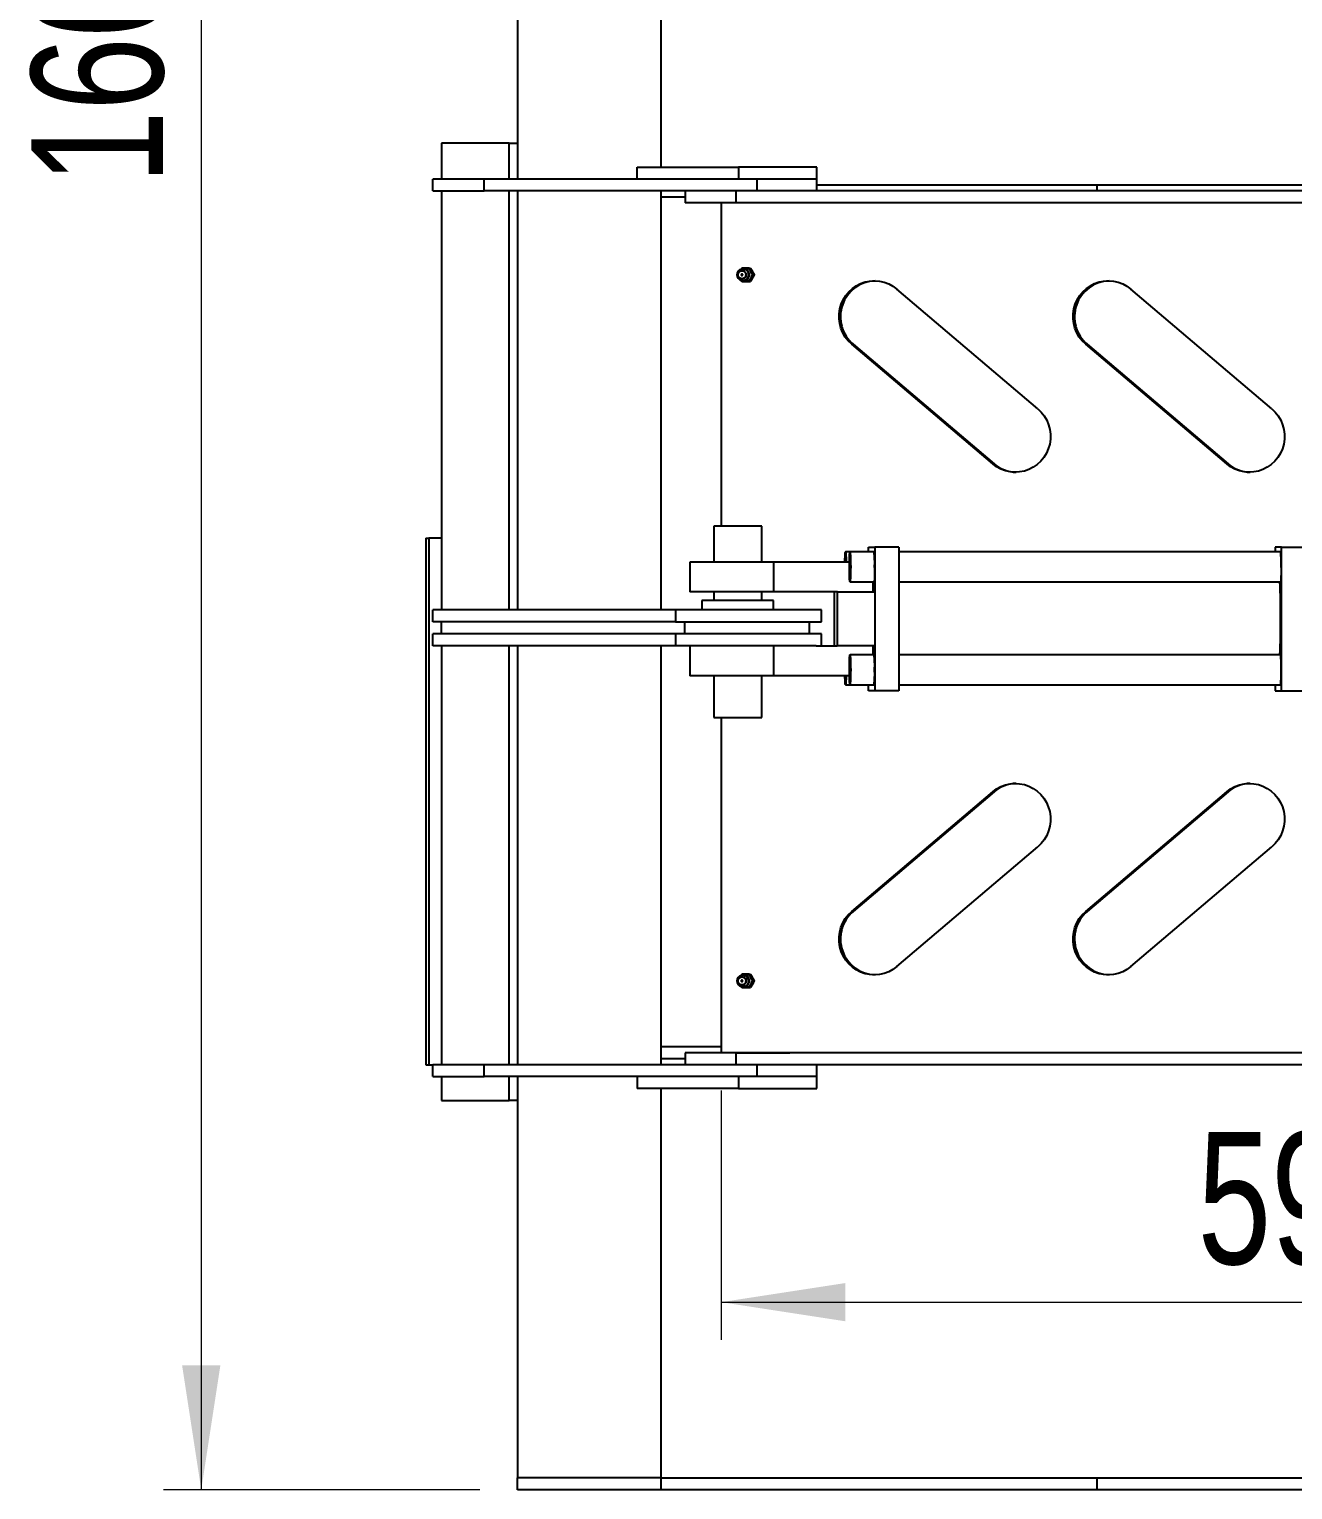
# Model space of a CAD drawing. Header units: millimetres. Extents: x 15 to 205, y 5 to 292.
# Drawn here: x 82.47 to 115.99, y 181.99 to 220.74 of the extents above; entities that cross this region are included whole.
import ezdxf

# ---------------------------------------------------------------- set-up
doc = ezdxf.new("R2010")
doc.units = ezdxf.units.MM
doc.styles.add('SLDTEXTSTYLE0', font='TXT', dxfattribs={"width": 0.75})
doc.dimstyles.new('SLDDIMSTYLE1', dxfattribs={"dimtxt": 3.5, "dimasz": 3.302, "dimexe": 0, "dimexo": 0.0625, "dimgap": 0.875, "dimtad": 1, "dimdec": 0, "dimlfac": 20, "dimrnd": 1e-09, "dimzin": 12, "dimdsep": 46, "dimtxsty": 'SLDTEXTSTYLE0', "dimsah": 1, "dimcen": 0.09, "dimadec": 0, "dimazin": 3, "dimtfac": 1, "dimtdec": 0, "dimtofl": 0, "dimtmove": 0, "dimatfit": 3, "dimfxl": 0, "dimfrac": 2, "dimtolj": 1, "dimtzin": 12, "dimarcsym": 0})
doc.dimstyles.new('SLDDIMSTYLE2', dxfattribs={"dimtxt": 3.5, "dimasz": 3.302, "dimexe": 0, "dimexo": 0.0625, "dimgap": 0.875, "dimtad": 1, "dimdec": 0, "dimlfac": 20, "dimrnd": 1e-09, "dimzin": 12, "dimdsep": 46, "dimtxsty": 'SLDTEXTSTYLE0', "dimsah": 1, "dimcen": 0.09, "dimadec": 0, "dimazin": 3, "dimtfac": 1, "dimtdec": 0, "dimtmove": 0, "dimatfit": 0, "dimfxl": 0, "dimfrac": 2, "dimtolj": 1, "dimtzin": 12, "dimarcsym": 0})

# ---------------------------------------------------------------- blocks, each defined once
blk = doc.blocks.new('_D_1')
at = {"color": 7, "linetype": 'Continuous', "lineweight": 18}
for p, q in [((94.421, 262.319), (86.029, 262.319)), ((87.029, 262.319), (87.029, 181.992)), ((94.421, 181.992), (86.029, 181.992))]:
    blk.add_line(p, q, dxfattribs=at)
for points in [[(87.029, 262.319), (86.521, 259.017), (87.537, 259.017)], [(87.029, 181.992), (87.537, 185.294), (86.521, 185.294)]]:
    blk.add_solid(points, dxfattribs=at)
at = {"color": 7, "linetype": 'Continuous', "lineweight": 18, "insert": (82.517, 216.626), "char_height": 3.5, "attachment_point": 1, "rotation": 90, "style": 'SLDTEXTSTYLE0'}
blk.add_mtext('1607', dxfattribs=at)
blk = doc.blocks.new('_D_2')
at = {"color": 7, "linetype": 'Continuous', "lineweight": 18}
for p, q in [((100.818, 192.587), (100.818, 185.969)), ((130.586, 191.952), (130.586, 185.969)), ((100.818, 186.969), (130.586, 186.969))]:
    blk.add_line(p, q, dxfattribs=at)
for points in [[(100.818, 186.969), (104.12, 186.461), (104.12, 187.477)], [(130.586, 186.969), (127.284, 187.477), (127.284, 186.461)]]:
    blk.add_solid(points, dxfattribs=at)
at = {"color": 7, "linetype": 'Continuous', "lineweight": 18, "insert": (113.461, 191.48), "char_height": 3.5, "attachment_point": 1, "rotation": 360, "style": 'SLDTEXTSTYLE0'}
blk.add_mtext('595', dxfattribs=at)
blk = doc.blocks.new('_D_5')
at = {"color": 7, "linetype": 'Continuous', "lineweight": 18}
for p, q in [((103.132, 216.129), (150.043, 216.129)), ((149.043, 216.129), (149.043, 193.587)), ((103.132, 193.587), (150.043, 193.587))]:
    blk.add_line(p, q, dxfattribs=at)
for points in [[(149.043, 216.129), (148.535, 212.827), (149.551, 212.827)], [(149.043, 193.587), (149.551, 196.889), (148.535, 196.889)]]:
    blk.add_solid(points, dxfattribs=at)
at = {"color": 7, "linetype": 'Continuous', "lineweight": 18, "insert": (144.531, 201.581), "char_height": 3.5, "attachment_point": 1, "rotation": 90, "style": 'SLDTEXTSTYLE0'}
blk.add_mtext('451', dxfattribs=at)

msp = doc.modelspace()

# ---------------------------------------------------------------- linework, layer by layer
at = {"color": 7, "linetype": 'Continuous', "lineweight": 25}
for p, q in [((95.4209252, 227.241772), (95.4209252, 216.7642708)), ((99.2309252, 217.0817699), (99.2309252, 226.92427)), ((93.4003676, 217.7167709), (93.4003676, 216.7642708)), ((95.1964187, 217.7167709), (93.4003676, 217.7167709)), ((95.1964187, 216.7642708), (95.1964187, 217.7167709)), ((95.1964187, 217.7167709), (95.4209252, 217.7167709)), ((98.5959253, 216.7642708), (98.5959253, 217.0817699)), ((98.5959253, 217.0817699), (101.2790503, 217.0817699)), ((101.2790503, 217.0817699), (101.2790503, 216.7642708)), ((103.358425, 217.0817699), (101.2790503, 217.0817699)), ((103.358425, 216.7642708), (103.358425, 217.0817699)), ((93.1758611, 216.4467718), (93.1758611, 216.7642708)), ((94.5351224, 216.7642708), (93.1758611, 216.7642708)), ((94.5351224, 216.4467718), (94.5351224, 216.7642708)), ((101.7709254, 216.7642708), (94.5351224, 216.7642708)), ((101.7709254, 216.7642708), (101.7709254, 216.4467718)), ((103.358425, 216.7642708), (101.7709254, 216.7642708)), ((103.358425, 216.4467718), (103.358425, 216.7642708)), ((110.7876925, 216.5991719), (103.358425, 216.5991719)), ((130.0583406, 216.5991719), (110.7876925, 216.5991719)), ((93.1758611, 216.4467718), (94.5351224, 216.4467718)), ((93.4003676, 216.4467718), (93.4003676, 205.3342711)), ((100.7178968, 216.4467718), (94.5351224, 216.4467718)), ((95.1964187, 205.3342711), (95.1964187, 216.4467718)), ((95.4209252, 216.4467718), (95.4209252, 205.3342711)), ((99.2309252, 205.3342711), (99.2309252, 216.4467718)), ((99.8659251, 216.2816699), (99.2309252, 216.2816699)), ((99.8659251, 216.4467718), (99.8659251, 216.1292698)), ((101.2069261, 216.4467718), (100.7178968, 216.4467718)), ((101.2069261, 216.4467718), (101.2069261, 216.1292698)), ((101.2069261, 216.1292698), (99.8659251, 216.1292698)), ((100.8184253, 216.1292698), (100.8184253, 207.5567718)), ((101.3742211, 214.3992718), (101.3621213, 214.3792446)), ((101.5684655, 214.3992718), (101.6011944, 214.3992718)), ((101.2971008, 214.1033347), (101.3265001, 214.0842463)), ((101.3621157, 214.0693064), (101.3742211, 214.0492703)), ((101.5684655, 214.0492703), (101.6011944, 214.0492703)), ((101.6147031, 214.1403462), (101.6127182, 214.13677)), ((101.6560486, 214.1403462), (101.6540649, 214.1367729)), ((101.6655879, 214.2242725), (101.6983172, 214.2242725)), ((109.2223121, 210.6697525), (105.4823129, 213.8447519)), ((115.430711, 210.6697525), (111.6907118, 213.8447519)), ((108.0251677, 209.2062916), (104.2851677, 212.381291)), ((104.2851677, 212.381291), (104.3263635, 212.381291)), ((104.3263635, 212.381291), (108.0663635, 209.2062916)), ((114.2335667, 209.2062916), (110.4935674, 212.381291)), ((110.5347632, 212.381291), (110.4935674, 212.381291)), ((110.5347632, 212.381291), (114.2747624, 209.2062916)), ((108.0663635, 209.2062916), (108.0251677, 209.2062916)), ((114.2335667, 209.2062916), (114.2747624, 209.2062916)), ((100.6279251, 207.5567718), (100.6279251, 206.6042717)), ((101.897925, 207.5567718), (100.6279251, 207.5567718)), ((101.897925, 206.6042717), (101.897925, 207.5567718)), ((92.9830956, 207.2392713), (92.9830956, 193.269271)), ((92.9830956, 207.2392713), (93.0624707, 207.2392713)), ((93.0624707, 207.2392713), (93.0624707, 193.269271)), ((93.4003676, 207.2392713), (93.0624707, 207.2392713)), ((104.7324455, 206.8741466), (104.7324455, 207.0011463)), ((104.7324455, 207.0011463), (104.8986359, 207.0011463)), ((104.8986359, 207.0011463), (104.8986359, 205.8105211)), ((105.5330312, 207.0011463), (104.8986359, 207.0011463)), ((105.5330312, 207.0011463), (105.5330312, 203.1911458)), ((115.5171706, 207.0011463), (115.5171706, 206.8741466)), ((115.6833617, 207.0011463), (115.5171706, 207.0011463)), ((115.6833617, 203.1911458), (115.6833617, 207.0011463)), ((115.6833617, 207.0011463), (116.3177563, 207.0011463)), ((99.9929251, 206.6042717), (99.9929251, 205.8105211)), ((102.2223866, 206.6042717), (99.9929251, 206.6042717)), ((102.2223866, 205.8105211), (102.2223866, 206.6042717)), ((104.2236028, 206.6042717), (102.2223866, 206.6042717)), ((104.2400038, 206.8741466), (104.1209011, 206.8741466)), ((104.8743999, 206.8741466), (104.2400038, 206.8741466)), ((115.659125, 206.8741466), (105.5330312, 206.8741466)), ((102.2223866, 205.8105211), (99.9929251, 205.8105211)), ((100.6279251, 205.8105211), (100.6279251, 205.5819209)), ((101.897925, 205.5819209), (101.897925, 205.8105211)), ((103.9020321, 205.8105211), (102.2223866, 205.8105211)), ((103.8154749, 205.8105211), (103.8154749, 204.381771)), ((103.9124189, 205.8105211), (103.9020321, 205.8105211)), ((103.9124189, 204.381771), (103.9124189, 205.8105211)), ((103.9124189, 205.8105211), (104.8986359, 205.8105211)), ((104.2400038, 206.0803961), (104.8811844, 206.0803961)), ((104.8536262, 205.8105211), (104.8536262, 206.0803961)), ((104.8986359, 205.8105211), (104.8986359, 204.381771)), ((105.5330312, 206.0803961), (115.6659095, 206.0803961)), ((100.3082687, 205.5819209), (100.3082687, 205.3342711)), ((102.2132686, 205.5819209), (100.3082687, 205.5819209)), ((102.2132686, 205.3342711), (102.2132686, 205.5819209)), ((93.1758611, 205.0167705), (93.1758611, 205.3342711)), ((99.60829, 205.3342711), (93.1758611, 205.3342711)), ((99.60829, 205.0167705), (93.1758611, 205.0167705)), ((93.4003676, 204.6992715), (93.4003676, 205.0167705)), ((99.60829, 205.3342711), (99.60829, 205.0167705)), ((103.4854254, 205.3342711), (99.60829, 205.3342711)), ((99.60829, 205.0167705), (103.4854254, 205.0167705)), ((99.8446664, 205.0167705), (99.8446664, 204.6992715)), ((103.1679249, 204.6992715), (103.1679249, 205.0167705)), ((103.4854254, 205.0167705), (103.4854254, 205.3342711)), ((93.1758611, 204.381771), (93.1758611, 204.6992715)), ((99.60829, 204.6992715), (93.1758611, 204.6992715)), ((99.60829, 204.6992715), (99.60829, 204.381771)), ((103.4854254, 204.6992715), (99.60829, 204.6992715)), ((103.4854254, 204.381771), (103.4854254, 204.6992715)), ((99.60829, 204.381771), (93.1758611, 204.381771)), ((93.4003676, 204.381771), (93.4003676, 193.269271)), ((95.1964187, 193.269271), (95.1964187, 204.381771)), ((95.4209252, 204.381771), (95.4209252, 193.269271)), ((99.2309252, 193.269271), (99.2309252, 204.381771)), ((103.3428749, 204.381771), (99.60829, 204.381771)), ((99.9929251, 204.381771), (99.9929251, 203.5880219)), ((102.2223866, 203.5880219), (102.2223866, 204.381771)), ((103.3428749, 204.381771), (103.9020321, 204.381771)), ((103.9124189, 204.381771), (103.9020321, 204.381771)), ((104.8986359, 204.381771), (103.9124189, 204.381771)), ((104.8536262, 204.1436459), (104.8536262, 204.381771)), ((104.8986359, 204.381771), (104.8986359, 203.1911458)), ((104.8743999, 204.1436459), (104.2400038, 204.1436459)), ((115.659125, 204.1436459), (105.5330312, 204.1436459)), ((102.2223866, 203.5880219), (99.9929251, 203.5880219)), ((100.6279251, 203.5880219), (100.6279251, 202.4767708)), ((101.897925, 202.4767708), (101.897925, 203.5880219)), ((104.2241378, 203.5880219), (102.2223866, 203.5880219)), ((104.1209011, 203.3498968), (104.2400038, 203.3498968)), ((104.2400038, 203.3498968), (104.8743999, 203.3498968)), ((104.7324455, 203.1911458), (104.7324455, 203.3498968)), ((104.8986359, 203.1911458), (104.7324455, 203.1911458)), ((105.5330312, 203.1911458), (104.8986359, 203.1911458)), ((105.5330312, 203.3498968), (115.659125, 203.3498968)), ((115.5171706, 203.3498968), (115.5171706, 203.1911458)), ((115.5171706, 203.1911458), (115.6833617, 203.1911458)), ((115.6833617, 203.1911458), (116.3177563, 203.1911458)), ((100.6279251, 202.4767708), (101.897925, 202.4767708)), ((100.8184253, 202.4767708), (100.8184253, 193.5867708)), ((104.2851677, 197.3347526), (108.0251677, 200.5097519)), ((108.0663635, 200.5097519), (104.3263635, 197.3347526)), ((108.0251677, 200.5097519), (108.0663635, 200.5097519)), ((110.4935674, 197.3347526), (114.2335667, 200.5097519)), ((114.2747624, 200.5097519), (110.5347632, 197.3347526)), ((114.2335667, 200.5097519), (114.2747624, 200.5097519)), ((105.4823129, 195.8712901), (109.2223121, 199.046291)), ((111.6907118, 195.8712901), (115.430711, 199.046291)), ((104.3263635, 197.3347526), (104.2851677, 197.3347526)), ((110.4935674, 197.3347526), (110.5347632, 197.3347526)), ((101.2971008, 195.3708346), (101.3265001, 195.3517463)), ((101.3621161, 195.3368049), (101.3742211, 195.3167717)), ((101.3742211, 195.6667717), (101.3621213, 195.646746)), ((101.5684655, 195.6667717), (101.6011944, 195.6667717)), ((101.5684655, 195.3167717), (101.6011944, 195.3167717)), ((101.6147031, 195.4078476), (101.6127186, 195.4042714)), ((101.6560486, 195.4078476), (101.6540649, 195.4042729)), ((101.6655879, 195.491771), (101.6983172, 195.491771)), ((100.8184253, 193.7391709), (99.2309252, 193.7391709)), ((99.8659251, 193.4216711), (99.2309252, 193.4216711)), ((99.8659251, 193.5867708), (99.8659251, 193.269271)), ((101.2069261, 193.5867708), (99.8659251, 193.5867708)), ((101.2069261, 193.5867708), (101.2069261, 193.269271)), ((101.2141312, 193.5867708), (101.7709254, 193.5867708)), ((101.7709254, 193.5867708), (102.6473185, 193.5867708)), ((92.9830956, 193.269271), (93.0624707, 193.269271)), ((93.0624707, 193.269271), (93.1758611, 193.269271)), ((93.1758611, 192.9517712), (93.1758611, 193.269271)), ((94.5351224, 193.269271), (93.1758611, 193.269271)), ((94.5351224, 192.9517712), (94.5351224, 193.269271)), ((100.7178968, 193.269271), (94.5351224, 193.269271)), ((101.2069261, 193.269271), (100.7178968, 193.269271)), ((101.7709254, 193.269271), (101.7709254, 192.9517712)), ((103.358425, 192.9517712), (103.358425, 193.269271)), ((93.1758611, 192.9517712), (94.5351224, 192.9517712)), ((93.4003676, 192.9517712), (93.4003676, 192.3167709)), ((101.7709254, 192.9517712), (94.5351224, 192.9517712)), ((95.1964187, 192.3167709), (95.1964187, 192.9517712)), ((95.4209252, 192.9517712), (95.4209252, 182.3091711)), ((98.5959253, 192.9517712), (98.5959253, 192.6342714)), ((101.2790503, 192.6342714), (98.5959253, 192.6342714)), ((99.2309252, 182.3091711), (99.2309252, 192.6342714)), ((101.2790503, 192.9517712), (101.2790503, 192.6342714)), ((101.2790503, 192.6342714), (103.358425, 192.6342714)), ((103.358425, 192.9517712), (101.7709254, 192.9517712)), ((103.358425, 192.6342714), (103.358425, 192.9517712)), ((93.4003676, 192.3167709), (95.1964187, 192.3167709)), ((95.4209252, 192.3167709), (95.1964187, 192.3167709)), ((95.4209252, 181.9916711), (95.4209252, 182.3091711)), ((99.2309252, 182.3091711), (95.4209252, 182.3091711)), ((99.2309252, 181.9916711), (99.2309252, 182.3091711)), ((99.2309252, 182.3091711), (110.7876865, 182.3091711)), ((110.7876865, 182.3091711), (110.7876865, 181.9916711)), ((110.7876865, 182.3091711), (134.759198, 182.3091711)), ((99.2309252, 181.9916711), (95.4209252, 181.9916711)), ((110.7876865, 181.9916711), (99.2309252, 181.9916711)), ((134.759198, 181.9916711), (110.7876865, 181.9916711))]:
    msp.add_line(p, q, dxfattribs=at)
at = {"color": 8, "linetype": 'Continuous', "lineweight": 25}
msp.add_line((110.7876925, 216.5991719), (110.7876925, 216.4467718), dxfattribs=at)
at = {"color": 7, "linetype": 'Continuous', "lineweight": 25, "flags": 128}
for points in [[(101.5508903, 214.2242725), (101.5416323, 214.1696479), (101.5149737, 214.1216125), (101.4741304, 214.08596), (101.4240289, 214.0669908), (101.3707118, 214.0669908), (101.3206104, 214.08596), (101.2797674, 214.1216125), (101.2531089, 214.1696479), (101.2438504, 214.2242725), (101.2531089, 214.2788942), (101.2797674, 214.3269296), (101.3206104, 214.3625821), (101.3707118, 214.3815513), (101.4240289, 214.3815513), (101.4741304, 214.3625821), (101.5149737, 214.3269296), (101.5416323, 214.2788942), (101.5508903, 214.2242725)], [(101.4720587, 214.1689773), (101.4443117, 214.1344513), (101.4059769, 214.1136016), (101.3628898, 214.1095992), (101.3216103, 214.1230549), (101.2884228, 214.1519185), (101.26838, 214.1917999), (101.2645329, 214.2366226), (101.2774674, 214.2795648), (101.3052142, 214.3140908), (101.3435493, 214.3349405), (101.3866363, 214.3389429), (101.4279159, 214.3254872), (101.4611034, 214.2966236), (101.4811462, 214.2567422), (101.4849933, 214.2119195), (101.4720587, 214.1689773)], [(104.2851677, 212.381291), (104.1929363, 212.471136), (104.1135727, 212.5729408), (104.0485567, 212.6848038), (103.9990982, 212.8046449), (103.966119, 212.9302319), (103.9502329, 213.0592223), (103.9517364, 213.1892141), (103.970602, 213.3177872), (104.0064765, 213.4425457), (104.0586939, 213.5611679), (104.1262796, 213.6714395), (104.207976, 213.77131), (104.3022601, 213.8589169), (104.4073759, 213.93263), (104.521366, 213.9910753), (104.6421064, 214.0331652), (104.7673477, 214.0581127), (104.8947571, 214.065456), (105.0219616, 214.055055), (105.1465912, 214.0271093), (105.2663243, 213.9821317), (105.3789309, 213.9209684), (105.4823129, 213.8447519)], [(110.4935674, 212.381291), (110.4013352, 212.471136), (110.3219716, 212.5729408), (110.2569564, 212.6848038), (110.2074979, 212.8046449), (110.1745187, 212.9302319), (110.1586325, 213.0592223), (110.1601361, 213.1892141), (110.1790009, 213.3177872), (110.2148755, 213.4425457), (110.2670936, 213.5611679), (110.3346793, 213.6714395), (110.4163749, 213.77131), (110.5106591, 213.8589169), (110.6157748, 213.93263), (110.7297657, 213.9910753), (110.8505054, 214.0331652), (110.9757466, 214.0581127), (111.103156, 214.065456), (111.2303613, 214.055055), (111.3549901, 214.0271093), (111.474724, 213.9821317), (111.5873305, 213.9209684), (111.6907118, 213.8447519)], [(109.2223121, 210.6697525), (109.3145443, 210.5799045), (109.3939064, 210.4781027), (109.4589232, 210.3662367), (109.5083816, 210.2463956), (109.5413609, 210.1208116), (109.557247, 209.9918212), (109.5557435, 209.8618265), (109.5368786, 209.7332533), (109.5010026, 209.6084948), (109.4487859, 209.4898756), (109.3812002, 209.3796011), (109.2995046, 209.2797305), (109.2052205, 209.1921236), (109.1001032, 209.1184105), (108.9861138, 209.0599652), (108.8653742, 209.0178784), (108.7401314, 208.9929308), (108.612722, 208.9855875), (108.4855182, 208.9959856), (108.3608894, 209.0239342), (108.2411556, 209.0689089), (108.128549, 209.1300752), (108.0251677, 209.2062916)], [(115.430711, 210.6697525), (115.5229433, 210.5799045), (115.6023069, 210.4781027), (115.6673221, 210.3662367), (115.7167806, 210.2463956), (115.7497598, 210.1208116), (115.7656459, 209.9918212), (115.7641424, 209.8618265), (115.7452775, 209.7332533), (115.709403, 209.6084948), (115.6571849, 209.4898756), (115.5895991, 209.3796011), (115.5079035, 209.2797305), (115.4136194, 209.1921236), (115.3085036, 209.1184105), (115.1945127, 209.0599652), (115.0737731, 209.0178784), (114.9485318, 208.9929308), (114.8211224, 208.9855875), (114.6939172, 208.9959856), (114.5692883, 209.0239342), (114.4495545, 209.0689089), (114.3369479, 209.1300752), (114.2335667, 209.2062916)], [(104.1045001, 206.6042717), (104.1060677, 206.6818814), (104.1083334, 206.7502018), (104.1111863, 206.8057607), (104.1144936, 206.8459581), (104.1181004, 206.8689178), (104.1218383, 206.873564), (104.1255323, 206.8596806), (104.1290103, 206.8279143), (104.1321082, 206.7797537), (104.1346824, 206.717449), (104.1366128, 206.6439148), (104.137302, 206.6042717)], [(104.2573152, 206.4772706), (104.2569107, 206.391954), (104.2557156, 206.3106279), (104.2537852, 206.2370922), (104.251211, 206.1747875), (104.248113, 206.1266269), (104.2446351, 206.0948621), (104.2409411, 206.0809787), (104.2372031, 206.0856249), (104.2335963, 206.1085831), (104.230289, 206.148782), (104.2274362, 206.2043409), (104.2251705, 206.2726613), (104.2235984, 206.3505481), (104.2227937, 206.4343612), (104.2227937, 206.5201815), (104.2235984, 206.6039945), (104.2251705, 206.6818814), (104.2274362, 206.7502018), (104.230289, 206.8057607), (104.2335963, 206.8459581), (104.2372031, 206.8689178), (104.2409411, 206.873564), (104.2446351, 206.8596806), (104.248113, 206.8279143), (104.251211, 206.7797537), (104.2537852, 206.717449), (104.2557156, 206.6439148), (104.2569107, 206.5625872), (104.2573152, 206.4772706)], [(104.8916972, 206.4613964), (104.8914476, 206.3765149), (104.8904142, 206.2948029), (104.8886447, 206.2200184), (104.886221, 206.1555948), (104.8832542, 206.1044942), (104.8798805, 206.0690637), (104.8762551, 206.050932), (104.8725439, 206.050932), (104.8689185, 206.0690637), (104.8676146, 206.0803961)], [(115.6764223, 206.4613964), (115.6761734, 206.3765149), (115.6751393, 206.2948029), (115.6733705, 206.2200184), (115.6709476, 206.1555948), (115.6679793, 206.1044942), (115.6646056, 206.0690637), (115.6609802, 206.050932), (115.6572698, 206.050932), (115.6536443, 206.0690637), (115.6523405, 206.0803961)], [(104.2573152, 203.7467714), (104.2569107, 203.6614548), (104.2557156, 203.5801272), (104.2537852, 203.506593), (104.251211, 203.4442883), (104.248113, 203.3961277), (104.2446351, 203.3643629), (104.2409411, 203.350478), (104.2372031, 203.3551242), (104.2335963, 203.3780839), (104.230289, 203.4182827), (104.2274362, 203.4738402), (104.2251705, 203.5421606), (104.2235984, 203.6200489), (104.2227937, 203.703862), (104.2227937, 203.7896808), (104.2235984, 203.8734939), (104.2251705, 203.9513822), (104.2274362, 204.0197026), (104.230289, 204.07526), (104.2335963, 204.1154589), (104.2372031, 204.1384186), (104.2409411, 204.1430648), (104.2446351, 204.1291799), (104.248113, 204.0974151), (104.251211, 204.0492545), (104.2537852, 203.9869498), (104.2557156, 203.9134141), (104.2569107, 203.832088), (104.2573152, 203.7467714)], [(104.1367671, 203.5880219), (104.1366128, 203.5801272), (104.1346824, 203.506593), (104.1321082, 203.4442883), (104.1290103, 203.3961277), (104.1255323, 203.3643629), (104.1218383, 203.350478), (104.1181004, 203.3551242), (104.1144936, 203.3780839), (104.1111863, 203.4182827), (104.1083334, 203.4738402), (104.1060677, 203.5421606), (104.1050351, 203.5880219)], [(108.0251677, 200.5097519), (108.128549, 200.5859684), (108.2411556, 200.6471332), (108.3608894, 200.6921079), (108.4855182, 200.7200565), (108.612722, 200.7304545), (108.7401314, 200.7231127), (108.8653742, 200.6981637), (108.9861138, 200.6560754), (109.1001032, 200.59763), (109.2052205, 200.5239184), (109.2995046, 200.4363101), (109.3812002, 200.3364395), (109.4487859, 200.2261679), (109.5010026, 200.1075472), (109.5368786, 199.9827887), (109.5557435, 199.8542141), (109.557247, 199.7242223), (109.5413609, 199.5952319), (109.5083816, 199.4696464), (109.4589232, 199.3498053), (109.3939064, 199.2379408), (109.3145443, 199.1361375), (109.2223121, 199.046291)], [(114.2335667, 200.5097519), (114.3369479, 200.5859684), (114.4495545, 200.6471332), (114.5692883, 200.6921079), (114.6939172, 200.7200565), (114.8211224, 200.7304545), (114.9485318, 200.7231127), (115.0737731, 200.6981637), (115.1945127, 200.6560754), (115.3085036, 200.59763), (115.4136194, 200.5239184), (115.5079035, 200.4363101), (115.5895991, 200.3364395), (115.6571849, 200.2261679), (115.709403, 200.1075472), (115.7452775, 199.9827887), (115.7641424, 199.8542141), (115.7656459, 199.7242223), (115.7497598, 199.5952319), (115.7167806, 199.4696464), (115.6673221, 199.3498053), (115.6023069, 199.2379408), (115.5229433, 199.1361375), (115.430711, 199.046291)], [(105.4823129, 195.8712901), (105.3789309, 195.7950752), (105.2663243, 195.7339089), (105.1465912, 195.6889342), (105.0219616, 195.6609871), (104.8947571, 195.6505876), (104.7673477, 195.6579294), (104.6421064, 195.6828784), (104.521366, 195.7249667), (104.4073759, 195.783412), (104.3022601, 195.8571251), (104.207976, 195.944732), (104.1262796, 196.0446026), (104.0586939, 196.1548741), (104.0064765, 196.2734948), (103.970602, 196.3982548), (103.9517364, 196.526828), (103.9502329, 196.6568198), (103.966119, 196.7858102), (103.9990982, 196.9113972), (104.0485567, 197.0312383), (104.1135727, 197.1431013), (104.1929363, 197.244906), (104.2851677, 197.3347526)], [(111.6907118, 195.8712901), (111.5873305, 195.7950752), (111.474724, 195.7339089), (111.3549901, 195.6889342), (111.2303613, 195.6609871), (111.103156, 195.6505876), (110.9757466, 195.6579294), (110.8505054, 195.6828784), (110.7297657, 195.7249667), (110.6157748, 195.783412), (110.5106591, 195.8571251), (110.4163749, 195.944732), (110.3346793, 196.0446026), (110.2670936, 196.1548741), (110.2148755, 196.2734948), (110.1790009, 196.3982548), (110.1601361, 196.526828), (110.1586325, 196.6568198), (110.1745187, 196.7858102), (110.2074979, 196.9113972), (110.2569564, 197.0312383), (110.3219716, 197.1431013), (110.4013352, 197.244906), (110.4935674, 197.3347526)], [(101.5508903, 195.491771), (101.5416323, 195.4371478), (101.5149737, 195.3891139), (101.4741304, 195.3534614), (101.4240289, 195.3344907), (101.3707118, 195.3344907), (101.3206104, 195.3534614), (101.2797674, 195.3891139), (101.2531089, 195.4371478), (101.2438504, 195.491771), (101.2531089, 195.5463942), (101.2797674, 195.5944281), (101.3206104, 195.6300806), (101.3707118, 195.6490512), (101.4240289, 195.6490512), (101.4741304, 195.6300806), (101.5149737, 195.5944281), (101.5416323, 195.5463942), (101.5508903, 195.491771)], [(101.4720587, 195.4364758), (101.444312, 195.4019513), (101.4059769, 195.3811001), (101.3628898, 195.3770991), (101.3216103, 195.3905548), (101.2884228, 195.4194199), (101.26838, 195.4592999), (101.2645329, 195.5041226), (101.2774674, 195.5470662), (101.3052142, 195.5815907), (101.3435493, 195.6024419), (101.3866363, 195.6064429), (101.4279159, 195.5929871), (101.4611034, 195.5641221), (101.4811462, 195.5242421), (101.4849933, 195.4794194), (101.4720587, 195.4364758)]]:
    msp.add_lwpolyline(points, dxfattribs=at)
at = {"color": 7, "linetype": 'Continuous', "lineweight": 25}
for centre, radius, start, end in [((101.4671212, 214.2366739), 0.1625979, 90.03043608, 111.73282251), ((101.4657286, 214.2320686), 0.1672083, 28.46829227, 89.55241249), ((101.4542444, 214.224264), 0.1810294, 332.39260582, 28.90718313), ((101.4671626, 214.2121021), 0.1628319, 245.90639228, 269.95502721), ((101.4657288, 214.2164731), 0.1672079, 270.44750797, 331.53178728), ((104.9417238, 213.1112737), 0.9547477, 92.24416297, 229.86980291), ((111.1501229, 213.1112739), 0.9547474, 92.2441251, 229.86984077), ((108.6660686, 209.9103268), 0.9248307, 229.57526714, 268.65359142), ((114.8744685, 209.9103292), 0.9248332, 229.57532069, 268.65353787), ((102.6478414, 206.5740999), 2.2466844, 357.12458624, 7.67483374), ((113.4327177, 206.5741063), 2.2465337, 357.1242312, 7.67518878), ((91.4114394, 205.1659375), 24.2512491, 359.83511105, 2.16100367), ((89.8630006, 205.0496143), 25.7996294, 357.98761305, 0.10333768), ((102.8485251, 203.8564637), 2.0461286, 356.92691826, 8.06832871), ((113.6332941, 203.8564618), 2.0460854, 356.9269072, 8.06855449), ((102.8485353, 203.6370786), 2.0461185, 351.93164365, 3.07310938), ((113.6333043, 203.6370806), 2.0460753, 351.93141788, 3.07312044), ((108.6662506, 199.8052336), 0.9253164, 91.35697045, 130.4139131), ((114.8746495, 199.8052336), 0.9253164, 91.35697045, 130.4139131), ((104.9417245, 196.6047692), 0.9547486, 130.13020285, 267.75580014), ((111.1501235, 196.604769), 0.9547483, 130.13016499, 267.755838), ((101.4671471, 195.4795464), 0.1627747, 245.90339508, 269.96048564), ((101.467107, 195.5042668), 0.162505, 90.02547012, 111.74052746), ((101.4657294, 195.4995706), 0.1672062, 28.4672965, 89.55267624), ((101.4657325, 195.4839691), 0.1672024, 270.44627791, 331.53288799), ((101.4542429, 195.4917627), 0.1810309, 332.39272872, 28.9068112)]:
    msp.add_arc(centre, radius, start, end, dxfattribs=at)
for points, knots in [([(143.1153728, 216.4467718), (143.0110146, 216.4467718), (142.8059359, 216.4467718), (142.500137, 216.4467718), (142.2014863, 216.4467718), (141.9088774, 216.4467718), (141.6230725, 216.4467718), (141.343135, 216.4467718), (141.0682221, 216.4467718), (140.7956817, 216.4467718), (140.5085121, 216.4467718), (140.2050772, 216.4467718), (139.8827295, 216.4467718), (139.5583697, 216.4467718), (139.2305146, 216.4467718), (138.8976951, 216.4467718), (138.5489558, 216.4467718), (138.1812587, 216.4467718), (137.7907805, 216.4467718), (137.3869647, 216.4467718), (136.9678338, 216.4467718), (136.5314159, 216.4467718), (136.0757052, 216.4467718), (135.5836021, 216.4467718), (135.049221, 216.4467718), (134.4665728, 216.4467718), (133.8508092, 216.4467718), (133.1996516, 216.4467718), (132.5368349, 216.4467718), (131.8649433, 216.4467718), (131.1850639, 216.4467718), (130.4700803, 216.4467718), (129.7182157, 216.4467718), (128.9276764, 216.4467718), (128.0966463, 216.4467718), (127.2233017, 216.4467718), (126.290075, 216.4467718), (125.2936022, 216.4467718), (124.230493, 216.4467718), (123.1127722, 216.4467718), (121.9383584, 216.4467718), (120.7051737, 216.4467718), (119.4772286, 216.4467718), (118.2580162, 216.4467718), (117.051436, 216.4467718), (115.7960328, 216.4467718), (114.4905083, 216.4467718), (113.1335671, 216.4467718), (111.7239127, 216.4467718), (110.303143, 216.4467718), (108.872989, 216.4467718), (107.4353203, 216.4467718), (105.9491919, 216.4467718), (104.4135816, 216.4467718), (102.8275909, 216.4467718), (101.7527541, 216.4467718), (101.2069261, 216.4467718)], [0, 0, 0, 0, 0.0241803955, 0.0475179331, 0.0700276409, 0.0917246597, 0.1126242939, 0.1323896352, 0.1514158357, 0.1697182269, 0.1873125604, 0.2073574838, 0.2264504743, 0.2446214567, 0.2619022358, 0.2783267472, 0.2939315517, 0.3100668295, 0.3253306938, 0.3397862009, 0.353503732, 0.3665619387, 0.3790486063, 0.3910608913, 0.4038527354, 0.4163514865, 0.4287172984, 0.4411133561, 0.453700061, 0.4651992074, 0.4770710143, 0.4894069607, 0.5022891086, 0.5157904907, 0.5299757992, 0.5449022517, 0.5606205423, 0.5779858544, 0.5963165901, 0.6156548927, 0.6360394168, 0.6575059825, 0.6800881654, 0.7003564746, 0.7214871107, 0.7434988828, 0.7664101451, 0.7902389708, 0.8150032353, 0.8407207504, 0.8651476377, 0.8904040694, 0.9165037319, 0.9434603561, 0.9712878096, 1, 1, 1, 1]), ([(143.1153728, 216.1292698), (143.0110146, 216.1292698), (142.8059359, 216.1292698), (142.500137, 216.1292698), (142.2014863, 216.1292698), (141.9088774, 216.1292698), (141.6230725, 216.1292698), (141.343135, 216.1292698), (141.0682221, 216.1292698), (140.7956817, 216.1292698), (140.5085121, 216.1292698), (140.2050772, 216.1292698), (139.8827295, 216.1292698), (139.5583697, 216.1292698), (139.2305146, 216.1292698), (138.8976951, 216.1292698), (138.5489558, 216.1292698), (138.1812587, 216.1292698), (137.7907805, 216.1292698), (137.3869647, 216.1292698), (136.9678338, 216.1292698), (136.5314159, 216.1292698), (136.0757052, 216.1292698), (135.5836021, 216.1292698), (135.049221, 216.1292698), (134.4665728, 216.1292698), (133.8508092, 216.1292698), (133.1996516, 216.1292698), (132.5368349, 216.1292698), (131.8649433, 216.1292698), (131.1850639, 216.1292698), (130.4700803, 216.1292698), (129.7182157, 216.1292698), (128.9276764, 216.1292698), (128.0966463, 216.1292698), (127.2233017, 216.1292698), (126.290075, 216.1292698), (125.2936022, 216.1292698), (124.230493, 216.1292698), (123.1127722, 216.1292698), (121.9383584, 216.1292698), (120.7051737, 216.1292698), (119.4772286, 216.1292698), (118.2580162, 216.1292698), (117.051436, 216.1292698), (115.7960328, 216.1292698), (114.4905083, 216.1292698), (113.1335671, 216.1292698), (111.7239127, 216.1292698), (110.303143, 216.1292698), (108.872989, 216.1292698), (107.4353203, 216.1292698), (105.9491919, 216.1292698), (104.4135816, 216.1292698), (102.8275909, 216.1292698), (101.7527541, 216.1292698), (101.2069261, 216.1292698)], [0, 0, 0, 0, 0.0241803955, 0.0475179331, 0.0700276409, 0.0917246597, 0.1126242939, 0.1323896352, 0.1514158357, 0.1697182269, 0.1873125604, 0.2073574838, 0.2264504743, 0.2446214567, 0.2619022358, 0.2783267472, 0.2939315517, 0.3100668295, 0.3253306938, 0.3397862009, 0.353503732, 0.3665619387, 0.3790486063, 0.3910608913, 0.4038527354, 0.4163514865, 0.4287172984, 0.4411133561, 0.453700061, 0.4651992074, 0.4770710143, 0.4894069607, 0.5022891086, 0.5157904907, 0.5299757992, 0.5449022517, 0.5606205423, 0.5779858544, 0.5963165901, 0.6156548927, 0.6360394168, 0.6575059825, 0.6800881654, 0.7003564746, 0.7214871107, 0.7434988828, 0.7664101451, 0.7902389708, 0.8150032353, 0.8407207504, 0.8651476377, 0.8904040694, 0.9165037319, 0.9434603561, 0.9712878096, 1, 1, 1, 1]), ([(101.4631942, 214.173193), (101.4567671, 214.1609541), (101.4480033, 214.1500495), (101.4271232, 214.1325524), (101.4150152, 214.1259668), (101.389288, 214.118114), (101.375679, 214.11685), (101.3490215, 214.1198371), (101.3359835, 214.1240871), (101.312454, 214.1374593), (101.3019719, 214.1465763), (101.2851525, 214.1682978), (101.278822, 214.1808939), (101.2712735, 214.2076578), (101.2700584, 214.2218152), (101.2729298, 214.249547), (101.2770152, 214.2631104), (101.2834423, 214.2753493)], [0, 0, 0, 0, 0.125, 0.125, 0.25, 0.25, 0.375, 0.375, 0.5, 0.5, 0.625, 0.625, 0.75, 0.75, 0.875, 0.875, 1, 1, 1, 1]), ([(101.2834423, 214.2753493), (101.2898694, 214.2875881), (101.2986332, 214.2984927), (101.3195133, 214.3159899), (101.3316213, 214.3225755), (101.3573485, 214.3304282), (101.3709574, 214.3316923), (101.3976149, 214.3287052), (101.410653, 214.3244552), (101.4341824, 214.3110829), (101.4446646, 214.301966), (101.4614839, 214.2802444), (101.4678144, 214.2676484), (101.475363, 214.2408845), (101.4765781, 214.2267271), (101.4737067, 214.1989953), (101.4696213, 214.1854318), (101.4631942, 214.173193)], [0, 0, 0, 0, 0.125, 0.125, 0.25, 0.25, 0.375, 0.375, 0.5, 0.5, 0.625, 0.625, 0.75, 0.75, 0.875, 0.875, 1, 1, 1, 1]), ([(101.3348555, 214.0788223), (101.3363245, 214.0778386), (101.3501568, 214.068575), (101.383644, 214.061888), (101.4326021, 214.0610572), (101.4806203, 214.0772485), (101.5185849, 214.1048051), (101.5429239, 214.1350802), (101.5582734, 214.1656613), (101.5664017, 214.1948457), (101.5695893, 214.2322303), (101.5641855, 214.2659394), (101.5505681, 214.299613), (101.5334676, 214.3268719), (101.5057013, 214.3543826), (101.4690916, 214.3761351), (101.4247383, 214.3874192), (101.3869314, 214.3885547), (101.3668479, 214.3810183), (101.3621213, 214.3792446)], [0, 0, 0, 0, 0.00845021194, 0.0795732903, 0.15740328514, 0.24226544295, 0.31637736412, 0.37928927396, 0.42624531176, 0.47935871138, 0.52317530369, 0.60520426783, 0.639476728, 0.6967417529, 0.75781415881, 0.82505581389, 0.8976425288, 0.97591075042, 1, 1, 1, 1]), ([(101.4670349, 214.3992711), (101.4630733, 214.399271), (101.4551312, 214.3992707), (101.44333, 214.3992749), (101.4315608, 214.3992709), (101.4160087, 214.3992721), (101.3966712, 214.3992635), (101.381807, 214.3992686), (101.3742209, 214.3992711)], [0, 0, 0, 0, 0.1209380287, 0.2424539119, 0.3663523096, 0.4914374238, 0.7404537281, 1, 1, 1, 1]), ([(101.5684656, 214.3992711), (101.563971, 214.3992705), (101.5550971, 214.3992692), (101.5419431, 214.3992663), (101.5290761, 214.3992682), (101.5121947, 214.3992753), (101.4913727, 214.3992484), (101.4751103, 214.3992636), (101.4670349, 214.3992711)], [0, 0, 0, 0, 0.1314523019, 0.2595352664, 0.3849813878, 0.5086281281, 0.7560021826, 1, 1, 1, 1]), ([(101.6127184, 214.3117711), (101.6107442, 214.3153523), (101.6067864, 214.3225318), (101.6009993, 214.333364), (101.5952861, 214.34428), (101.5878395, 214.3588837), (101.5787301, 214.3773219), (101.571934, 214.3918544), (101.5684656, 214.3992711)], [0, 0, 0, 0, 0.1209380286, 0.2424539119, 0.366352309, 0.4914374238, 0.7404537275, 1, 1, 1, 1]), ([(101.6011946, 214.3992711), (101.603609, 214.3955228), (101.6083759, 214.3881225), (101.6153793, 214.3770419), (101.622184, 214.3661171), (101.6310374, 214.3516444), (101.6417958, 214.3335392), (101.6499936, 214.3189935), (101.654064, 214.3117711)], [0, 0, 0, 0, 0.1314678761, 0.2595571234, 0.3850009627, 0.5086377271, 0.7560233253, 1, 1, 1, 1]), ([(101.6655879, 214.2242711), (101.6631726, 214.2280184), (101.6584039, 214.2354167), (101.6513959, 214.2464938), (101.6445942, 214.2574206), (101.635753, 214.2719006), (101.6249496, 214.2899797), (101.6167768, 214.3045407), (101.6127184, 214.3117711)], [0, 0, 0, 0, 0.1314523019, 0.2595352664, 0.3849813878, 0.5086281281, 0.7560021826, 1, 1, 1, 1]), ([(101.654064, 214.3117711), (101.6560578, 214.3081497), (101.6600371, 214.3009218), (101.6658251, 214.2900791), (101.6715189, 214.279205), (101.6789509, 214.2646538), (101.6880389, 214.2462118), (101.6948439, 214.231685), (101.6983169, 214.2242711)], [0, 0, 0, 0, 0.1222529803, 0.2439988646, 0.3666236598, 0.4914459541, 0.7404573455, 1, 1, 1, 1]), ([(101.3902681, 214.233904), (101.3898549, 214.2346286), (101.389031, 214.2360737), (101.3874703, 214.2380186), (101.3853424, 214.2401137), (101.3824704, 214.2421311), (101.3775925, 214.2441964), (101.3710795, 214.2447591), (101.3638382, 214.2423239), (101.3579551, 214.2373003), (101.3548977, 214.2313043), (101.3539246, 214.2259167), (101.3540247, 214.2219046), (101.35479, 214.2180609), (101.3558417, 214.2157804), (101.3563684, 214.2146382)], [0, 0, 0, 0, 0.0401419336, 0.0800571022, 0.1203838842, 0.1853230977, 0.2506883214, 0.3802999227, 0.5000454284, 0.6197909341, 0.7494025354, 0.8143419401, 0.8797073562, 0.939749966, 1, 1, 1, 1]), ([(101.3563684, 214.2146382), (101.3567815, 214.2139137), (101.3576055, 214.2124686), (101.3591662, 214.2105236), (101.3612941, 214.2084285), (101.3641661, 214.2064111), (101.369044, 214.2043458), (101.375557, 214.2037832), (101.3827983, 214.2062184), (101.3886814, 214.211242), (101.3917388, 214.2172379), (101.3927119, 214.2226256), (101.3926118, 214.2266377), (101.3918465, 214.2304814), (101.3907948, 214.2327618), (101.3902681, 214.233904)], [0, 0, 0, 0, 0.0401419336, 0.0800571022, 0.1203838842, 0.1853230977, 0.2506883214, 0.3802999228, 0.5000454284, 0.6197909341, 0.7494025354, 0.8143419401, 0.8797073562, 0.939749966, 1, 1, 1, 1]), ([(101.3742209, 214.0492711), (101.3780457, 214.0492718), (101.3855971, 214.0492731), (101.3970367, 214.049276), (101.4084245, 214.0492741), (101.42368, 214.049267), (101.4430222, 214.0492938), (101.4590674, 214.0492787), (101.4670349, 214.0492711)], [0, 0, 0, 0, 0.1314523016, 0.2595352661, 0.3849813876, 0.5086281281, 0.7560021823, 1, 1, 1, 1]), ([(101.4670349, 214.0492711), (101.4710235, 214.0492713), (101.4790197, 214.0492716), (101.4912607, 214.0492674), (101.5037288, 214.0492714), (101.5205946, 214.0492702), (101.5421983, 214.0492788), (101.5595898, 214.0492737), (101.5684656, 214.0492711)], [0, 0, 0, 0, 0.1209380283, 0.2424539119, 0.366352309, 0.4914374238, 0.7404537279, 1, 1, 1, 1]), ([(101.5684656, 214.0492711), (101.5702102, 214.0530196), (101.5736548, 214.0604205), (101.5789445, 214.0715023), (101.5842712, 214.082429), (101.5914985, 214.096902), (101.6007763, 214.1150061), (101.608756, 214.1295494), (101.6127184, 214.1367711)], [0, 0, 0, 0, 0.1314733074, 0.259577021, 0.3850439873, 0.5087120809, 0.75604397, 1, 1, 1, 1]), ([(101.6540649, 214.1367728), (101.6520405, 214.133154), (101.6480001, 214.1259316), (101.6417585, 214.1150988), (101.6353783, 214.1042172), (101.6266525, 214.0896539), (101.6152772, 214.0712239), (101.605953, 214.0566889), (101.6011946, 214.0492712)], [0, 0, 0, 0, 0.1222423373, 0.2439732856, 0.3665783816, 0.4913758064, 0.7404309876, 1, 1, 1, 1]), ([(101.6146987, 214.1403531), (101.6166547, 214.1438252), (101.6205606, 214.1507585), (101.6265747, 214.1611577), (101.6327374, 214.1715858), (101.641153, 214.1855417), (101.6520622, 214.2032209), (101.6610193, 214.217161), (101.6655879, 214.2242711)], [0, 0, 0, 0, 0.1222179316, 0.2440505283, 0.366737309, 0.4914535842, 0.7406148248, 1, 1, 1, 1]), ([(101.6983169, 214.2242711), (101.6966442, 214.2206793), (101.69334, 214.2135836), (101.6882699, 214.2029596), (101.6831745, 214.1924764), (101.6762739, 214.1785851), (101.6673788, 214.1612501), (101.6597965, 214.1472853), (101.6560331, 214.1403539)], [0, 0, 0, 0, 0.1312954847, 0.2593719944, 0.3848928834, 0.5086135205, 0.7561011056, 1, 1, 1, 1]), ([(101.4631942, 195.440693), (101.4567671, 195.4284541), (101.4480033, 195.4175495), (101.4271232, 195.4000524), (101.4150152, 195.3934668), (101.389288, 195.385614), (101.3756791, 195.38435), (101.3490216, 195.3873371), (101.3359835, 195.3915871), (101.312454, 195.4049593), (101.3019719, 195.4140763), (101.2851526, 195.4357978), (101.278822, 195.4483939), (101.2712735, 195.4751578), (101.2700584, 195.4893152), (101.2729298, 195.517047), (101.2770152, 195.5306104), (101.2834423, 195.5428493)], [0, 0, 0, 0, 0.125, 0.125, 0.25, 0.25, 0.375, 0.375, 0.5, 0.5, 0.625, 0.625, 0.75, 0.75, 0.875, 0.875, 1, 1, 1, 1]), ([(101.2834423, 195.5428493), (101.2898694, 195.5550881), (101.2986332, 195.5659927), (101.3195133, 195.5834899), (101.3316213, 195.5900755), (101.3573485, 195.5979282), (101.3709575, 195.5991923), (101.3976149, 195.5962052), (101.410653, 195.5919552), (101.4341825, 195.5785829), (101.4446646, 195.569466), (101.4614839, 195.5477444), (101.4678145, 195.5351484), (101.475363, 195.5083845), (101.4765781, 195.4942271), (101.4737067, 195.4664953), (101.4696213, 195.4529318), (101.4631942, 195.440693)], [0, 0, 0, 0, 0.125, 0.125, 0.25, 0.25, 0.375, 0.375, 0.5, 0.5, 0.625, 0.625, 0.75, 0.75, 0.875, 0.875, 1, 1, 1, 1]), ([(101.3348555, 195.3463207), (101.3363245, 195.3453375), (101.3501588, 195.3360776), (101.3836434, 195.32939), (101.432603, 195.3285536), (101.4806192, 195.3447512), (101.5185854, 195.3723047), (101.5429239, 195.4025802), (101.5582734, 195.4331612), (101.5664016, 195.4623451), (101.5695894, 195.4997298), (101.5641851, 195.5334392), (101.5505685, 195.5671141), (101.5334681, 195.5943734), (101.5057003, 195.6218822), (101.4690924, 195.6436372), (101.4247377, 195.6549188), (101.386932, 195.6560533), (101.3668479, 195.6485191), (101.3621213, 195.646746)], [0, 0, 0, 0, 0.0084489303, 0.0795714554, 0.1574015452, 0.2422653323, 0.316375971, 0.3792879784, 0.426244089, 0.479357571, 0.5231718623, 0.6052033011, 0.6394780189, 0.6967431326, 0.757813959, 0.8250569268, 0.8976431368, 0.9759114798, 1, 1, 1, 1]), ([(101.3902681, 195.501404), (101.389855, 195.5021286), (101.389031, 195.5035737), (101.3874703, 195.5055186), (101.3853424, 195.5076137), (101.3824704, 195.5096311), (101.3775925, 195.5116964), (101.3710795, 195.5122591), (101.3638382, 195.5098239), (101.3579551, 195.5048003), (101.3548977, 195.4988043), (101.3539246, 195.4934167), (101.3540247, 195.4894046), (101.35479, 195.4855609), (101.3558417, 195.4832804), (101.3563684, 195.4821382)], [0, 0, 0, 0, 0.0401419336, 0.0800571022, 0.1203838842, 0.1853230977, 0.2506883214, 0.3802999228, 0.5000454284, 0.6197909341, 0.7494025354, 0.8143419401, 0.8797073562, 0.939749966, 1, 1, 1, 1]), ([(101.3563684, 195.4821382), (101.3567815, 195.4814137), (101.3576055, 195.4799686), (101.3591662, 195.4780236), (101.3612941, 195.4759285), (101.3641661, 195.4739111), (101.369044, 195.4718458), (101.375557, 195.4712832), (101.3827983, 195.4737184), (101.3886814, 195.478742), (101.3917388, 195.4847379), (101.3927119, 195.4901256), (101.3926118, 195.4941377), (101.3918465, 195.4979814), (101.3907948, 195.5002618), (101.3902681, 195.501404)], [0, 0, 0, 0, 0.04014193361, 0.08005710216, 0.12038388421, 0.18532309773, 0.2506883214, 0.38029992275, 0.50004542841, 0.61979093407, 0.74940253541, 0.81434194014, 0.87970735624, 0.93974996597, 1, 1, 1, 1]), ([(101.467035, 195.6667711), (101.4630733, 195.666771), (101.4551312, 195.6667707), (101.44333, 195.6667749), (101.4315608, 195.6667709), (101.4160087, 195.6667721), (101.3966712, 195.6667635), (101.381807, 195.6667686), (101.3742209, 195.6667711)], [0, 0, 0, 0, 0.1209380284, 0.2424539119, 0.3663523091, 0.4914374238, 0.7404537279, 1, 1, 1, 1]), ([(101.3742209, 195.3167711), (101.3780457, 195.3167718), (101.3855971, 195.3167731), (101.3970367, 195.316776), (101.4084245, 195.3167741), (101.42368, 195.316767), (101.4430222, 195.3167938), (101.4590674, 195.3167787), (101.467035, 195.3167711)], [0, 0, 0, 0, 0.1314523019, 0.2595352664, 0.3849813878, 0.5086281281, 0.7560021826, 1, 1, 1, 1]), ([(101.5684656, 195.6667711), (101.563971, 195.6667705), (101.5550971, 195.6667692), (101.5419431, 195.6667663), (101.5290761, 195.6667682), (101.5121948, 195.6667753), (101.4913727, 195.6667484), (101.4751103, 195.6667636), (101.467035, 195.6667711)], [0, 0, 0, 0, 0.1314523016, 0.2595352661, 0.3849813876, 0.5086281281, 0.7560021823, 1, 1, 1, 1]), ([(101.467035, 195.3167711), (101.4710235, 195.3167713), (101.4790197, 195.3167716), (101.4912607, 195.3167674), (101.5037288, 195.3167714), (101.5205947, 195.3167702), (101.5421983, 195.3167788), (101.5595898, 195.3167737), (101.5684656, 195.3167711)], [0, 0, 0, 0, 0.1209380285, 0.2424539119, 0.366352309, 0.4914374238, 0.7404537276, 1, 1, 1, 1]), ([(101.6127184, 195.5792711), (101.6107442, 195.5828523), (101.6067864, 195.5900318), (101.6009993, 195.600864), (101.5952861, 195.61178), (101.5878395, 195.6263837), (101.5787301, 195.6448219), (101.571934, 195.6593544), (101.5684656, 195.6667711)], [0, 0, 0, 0, 0.1209380287, 0.242453912, 0.3663523094, 0.4914374238, 0.7404537278, 1, 1, 1, 1]), ([(101.5684656, 195.3167711), (101.5702102, 195.3205196), (101.5736548, 195.3279205), (101.5789445, 195.3390023), (101.5842712, 195.349929), (101.5914985, 195.364402), (101.6007764, 195.3825061), (101.608756, 195.3970494), (101.6127184, 195.4042711)], [0, 0, 0, 0, 0.1314733077, 0.2595770215, 0.3850439877, 0.5087120809, 0.7560439705, 1, 1, 1, 1]), ([(101.6011946, 195.6667711), (101.603609, 195.6630228), (101.6083759, 195.6556225), (101.6153793, 195.6445419), (101.622184, 195.6336171), (101.6310374, 195.6191444), (101.6417958, 195.6010391), (101.6499936, 195.5864935), (101.654064, 195.5792711)], [0, 0, 0, 0, 0.1314681681, 0.2595575025, 0.3850012392, 0.5086377294, 0.756023689, 1, 1, 1, 1]), ([(101.6540649, 195.4042728), (101.6520405, 195.400654), (101.6480001, 195.3934316), (101.6417585, 195.3825988), (101.6353783, 195.3717172), (101.6266526, 195.3571539), (101.6152772, 195.3387239), (101.605953, 195.3241889), (101.6011946, 195.3167712)], [0, 0, 0, 0, 0.1222422161, 0.2439731242, 0.3665782604, 0.4913758054, 0.7404308193, 1, 1, 1, 1]), ([(101.6655879, 195.4917711), (101.6631726, 195.4955184), (101.658404, 195.5029167), (101.6513959, 195.5139938), (101.6445942, 195.5249206), (101.635753, 195.5394006), (101.6249496, 195.5574797), (101.6167768, 195.5720407), (101.6127184, 195.5792711)], [0, 0, 0, 0, 0.1314523018, 0.2595352663, 0.3849813877, 0.5086281281, 0.7560021825, 1, 1, 1, 1]), ([(101.6146987, 195.4078531), (101.6166547, 195.4113252), (101.6205606, 195.4182585), (101.6265747, 195.4286577), (101.6327374, 195.4390858), (101.641153, 195.4530417), (101.6520622, 195.4707209), (101.6610193, 195.484661), (101.6655879, 195.4917711)], [0, 0, 0, 0, 0.1222179316, 0.2440505283, 0.3667373089, 0.4914535842, 0.7406148247, 1, 1, 1, 1]), ([(101.654064, 195.5792711), (101.6560578, 195.5756497), (101.660037, 195.5684219), (101.6658251, 195.5575793), (101.6715189, 195.5467051), (101.6789509, 195.5321539), (101.6880389, 195.5137119), (101.6948439, 195.499185), (101.6983169, 195.4917711)], [0, 0, 0, 0, 0.1222516785, 0.2439971301, 0.3666223579, 0.4914459429, 0.7404555361, 1, 1, 1, 1]), ([(101.6983169, 195.4917711), (101.6966442, 195.4881793), (101.69334, 195.4810836), (101.6882699, 195.4704596), (101.6831745, 195.4599764), (101.6762739, 195.4460851), (101.6673788, 195.4287501), (101.6597965, 195.4147853), (101.6560331, 195.4078539)], [0, 0, 0, 0, 0.1312954851, 0.2593719949, 0.3848928838, 0.5086135205, 0.7561011061, 1, 1, 1, 1]), ([(143.1153728, 193.5867708), (143.0110146, 193.5867708), (142.8059359, 193.5867708), (142.500137, 193.5867708), (142.2014863, 193.5867708), (141.9088774, 193.5867708), (141.6230725, 193.5867708), (141.343135, 193.5867708), (141.0682221, 193.5867708), (140.7956817, 193.5867708), (140.5085121, 193.5867708), (140.2050772, 193.5867708), (139.8827295, 193.5867708), (139.5583697, 193.5867708), (139.2305146, 193.5867708), (138.8976951, 193.5867708), (138.5489558, 193.5867708), (138.1812587, 193.5867708), (137.7907805, 193.5867708), (137.3869647, 193.5867708), (136.9678338, 193.5867708), (136.5314159, 193.5867708), (136.0757052, 193.5867708), (135.5836021, 193.5867708), (135.049221, 193.5867708), (134.4665728, 193.5867708), (133.8508092, 193.5867708), (133.1996516, 193.5867708), (132.5368349, 193.5867708), (131.8649433, 193.5867708), (131.1850639, 193.5867708), (130.4700803, 193.5867708), (129.7182157, 193.5867708), (128.9276764, 193.5867708), (128.0966463, 193.5867708), (127.2233017, 193.5867708), (126.290075, 193.5867708), (125.2936022, 193.5867708), (124.230493, 193.5867708), (123.1127722, 193.5867708), (121.9383584, 193.5867708), (120.7051737, 193.5867708), (119.4772286, 193.5867708), (118.2580162, 193.5867708), (117.051436, 193.5867708), (115.7960328, 193.5867708), (114.4905083, 193.5867708), (113.1335671, 193.5867708), (111.7239127, 193.5867708), (110.303143, 193.5867708), (108.872989, 193.5867708), (107.4353203, 193.5867708), (105.9491919, 193.5867708), (104.4135816, 193.5867708), (102.8275909, 193.5867708), (101.7527541, 193.5867708), (101.2069261, 193.5867708)], [0, 0, 0, 0, 0.0241803955, 0.0475179331, 0.0700276409, 0.0917246597, 0.1126242939, 0.1323896352, 0.1514158357, 0.1697182269, 0.1873125604, 0.2073574838, 0.2264504743, 0.2446214567, 0.2619022358, 0.2783267472, 0.2939315517, 0.3100668295, 0.3253306938, 0.3397862009, 0.353503732, 0.3665619387, 0.3790486063, 0.3910608913, 0.4038527354, 0.4163514865, 0.4287172984, 0.4411133561, 0.453700061, 0.4651992074, 0.4770710143, 0.4894069607, 0.5022891086, 0.5157904907, 0.5299757992, 0.5449022517, 0.5606205423, 0.5779858544, 0.5963165901, 0.6156548927, 0.6360394168, 0.6575059825, 0.6800881654, 0.7003564746, 0.7214871107, 0.7434988828, 0.7664101451, 0.7902389708, 0.8150032353, 0.8407207504, 0.8651476377, 0.8904040694, 0.9165037319, 0.9434603561, 0.9712878096, 1, 1, 1, 1]), ([(143.1153728, 193.269271), (143.0110146, 193.269271), (142.8059359, 193.269271), (142.500137, 193.269271), (142.2014863, 193.269271), (141.9088774, 193.269271), (141.6230725, 193.269271), (141.343135, 193.269271), (141.0682221, 193.269271), (140.7956817, 193.269271), (140.5085121, 193.269271), (140.2050772, 193.269271), (139.8827295, 193.269271), (139.5583697, 193.269271), (139.2305146, 193.269271), (138.8976951, 193.269271), (138.5489558, 193.269271), (138.1812587, 193.269271), (137.7907805, 193.269271), (137.3869647, 193.269271), (136.9678338, 193.269271), (136.5314159, 193.269271), (136.0757052, 193.269271), (135.5836021, 193.269271), (135.049221, 193.269271), (134.4665728, 193.269271), (133.8508092, 193.269271), (133.1996516, 193.269271), (132.5368349, 193.269271), (131.8649433, 193.269271), (131.1850639, 193.269271), (130.4700803, 193.269271), (129.7182157, 193.269271), (128.9276764, 193.269271), (128.0966463, 193.269271), (127.2233017, 193.269271), (126.290075, 193.269271), (125.2936022, 193.269271), (124.230493, 193.269271), (123.1127722, 193.269271), (121.9383584, 193.269271), (120.7051737, 193.269271), (119.4772286, 193.269271), (118.2580162, 193.269271), (117.051436, 193.269271), (115.7960328, 193.269271), (114.4905083, 193.269271), (113.1335671, 193.269271), (111.7239127, 193.269271), (110.303143, 193.269271), (108.872989, 193.269271), (107.4353203, 193.269271), (105.9491919, 193.269271), (104.4135816, 193.269271), (102.8275909, 193.269271), (101.7527541, 193.269271), (101.2069261, 193.269271)], [0, 0, 0, 0, 0.0241803955, 0.0475179331, 0.0700276409, 0.0917246597, 0.1126242939, 0.1323896352, 0.1514158357, 0.1697182269, 0.1873125604, 0.2073574838, 0.2264504743, 0.2446214567, 0.2619022358, 0.2783267472, 0.2939315517, 0.3100668295, 0.3253306938, 0.3397862009, 0.353503732, 0.3665619387, 0.3790486063, 0.3910608913, 0.4038527354, 0.4163514865, 0.4287172984, 0.4411133561, 0.453700061, 0.4651992074, 0.4770710143, 0.4894069607, 0.5022891086, 0.5157904907, 0.5299757992, 0.5449022517, 0.5606205423, 0.5779858544, 0.5963165901, 0.6156548927, 0.6360394168, 0.6575059825, 0.6800881654, 0.7003564746, 0.7214871107, 0.7434988828, 0.7664101451, 0.7902389708, 0.8150032353, 0.8407207504, 0.8651476377, 0.8904040694, 0.9165037319, 0.9434603561, 0.9712878096, 1, 1, 1, 1])]:
    msp.add_open_spline(points, degree=3, knots=knots, dxfattribs=at)

# ---------------------------------------------------------------- dimensions: what is measured, and where the dimension line sits
at = {"color": 7, "linetype": 'Continuous', "lineweight": 18}
for base, p1, p2, angle, dimstyle, picture, middle in [((87.0289113, 181.9916711), (95.4209252, 262.3191711), (95.4209252, 181.9916711), 90, 'SLDDIMSTYLE1', '_D_1', (87.0289113, 221.7986566)), ((149.0431677, 193.5867712), (102.131895, 216.1292711), (102.131895, 193.5867711), 270.00000003, 'SLDDIMSTYLE2', '_D_5', (149.0431677, 205.4597172)), ((130.5864343, 186.968731), (100.8184252, 193.5867711), (130.5864345, 192.9517711), 359.9999987, 'SLDDIMSTYLE1', '_D_2', (117.3402784, 186.9687313))]:
    dim = msp.add_linear_dim(base=base, p1=p1, p2=p2, angle=angle, dimstyle=dimstyle, dxfattribs=at)
    dim.commit()
    dim.dimension.update_dxf_attribs({"geometry": picture, "text_midpoint": middle, "dimtype": 160})

doc.saveas('drawing.dxf')
